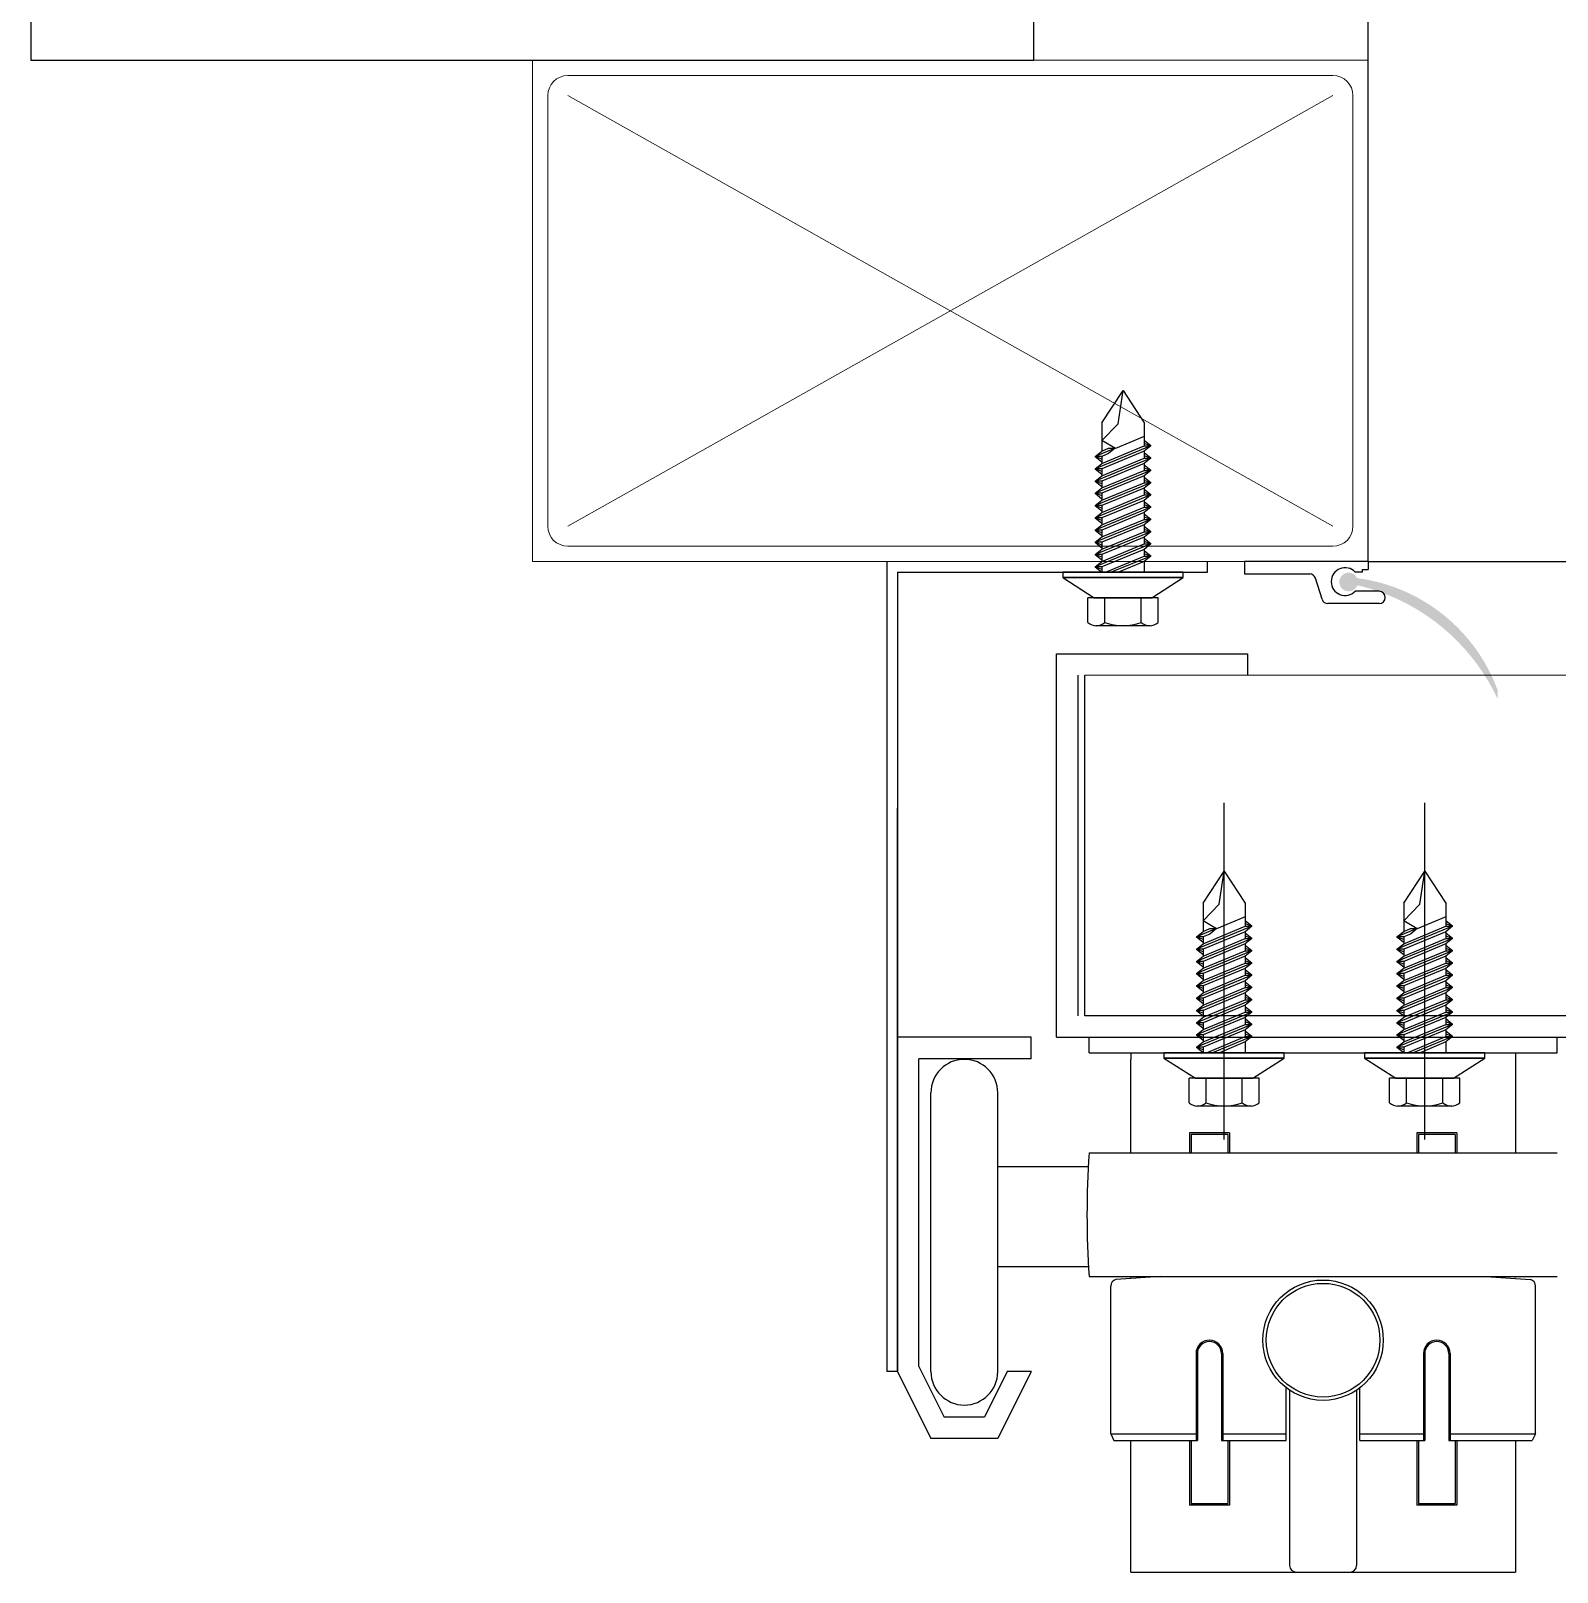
# Model space of a CAD drawing. Header units: millimetres. Extents: x 1448 to 104164, y -19509 to -89.
# Drawn here: x 50824.3 to 51052.6, y -16263.4 to -16032.8 of the extents above; entities that cross this region are included whole.
import ezdxf

# ---------------------------------------------------------------- set-up
doc = ezdxf.new("R2010")
doc.units = ezdxf.units.MM
doc.header["$LTSCALE"] = 60
doc.header["$MEASUREMENT"] = 0
doc.linetypes.add('HID', pattern=[2.5, 1.5, -1])
doc.layers.get('0').update_dxf_attribs({"linetype": 'CONTINUOUS'})
for name, color, linetype in [('07', 7, 'CONTINUOUS'), ('BOLT', 8, 'CONTINUOUS'), ('cen', 14, 'CONTINUOUS'), ('DIM', 7, 'CONTINUOUS'), ('DOR', 4, 'CONTINUOUS'), ('FIN(패널-T75 글라스울)', 6, 'CONTINUOUS'), ('h COLUMN', 3, 'CONTINUOUS'), ('ITXT', 7, 'CONTINUOUS')]:
    doc.layers.add(name, color=color, linetype=linetype)

msp = doc.modelspace()

# ---------------------------------------------------------------- hatches: boundary and pattern name
h = msp.add_hatch(color=256)
h.paths.add_polyline_path([(51024.32, -16114.96, 0.016306), (51022.64, -16114.69, 1.195216), (51020.39, -16116.25, 0.543341), (51022.68, -16115.77, -0.013697), (51024.32, -16116.19)])
h.paths.add_polyline_path([(51024.32, -16114.96), (51024.32, -16116.19, -0.012355), (51025.77, -16116.66), (51025.93, -16116.66, -0.213645), (51026.62, -16116.96, -0.195215), (51043.66, -16132.75), (51043.66, -16131.44, 0.261268)])

# ---------------------------------------------------------------- linework, layer by layer
at = {"color": 1, "lineweight": 0, "ltscale": 0.5}
for p, q in [((50899.32, -16112.22, -18.97), (50899.32, -16037.22, -18.97)), ((50899.32, -16037.22, -18.97), (51024.32, -16037.22, -18.97)), ((51024.32, -16037.22, -18.97), (51024.32, -16112.22, -18.97)), ((50904.62, -16039.52, -18.97), (51019.02, -16039.52, -18.97)), ((50901.62, -16106.92, -18.97), (50901.62, -16042.52, -18.97)), ((51022.02, -16042.52, -18.97), (51022.02, -16106.92, -18.97)), ((51019.02, -16109.92, -18.97), (50904.62, -16109.92, -18.97)), ((51024.32, -16112.22, -18.97), (50899.32, -16112.22, -18.97))]:
    msp.add_line(p, q, dxfattribs=at)
at = {"color": 4}
for p, q in [((50952.31, -16112.22, -18.97), (50952.31, -16233.37, -18.97)), ((50953.91, -16113.82, -18.97), (50953.91, -16233.37, -18.97)), ((50953.91, -16113.82, -18.97), (51000.27, -16113.82, -18.97)), ((51000.27, -16113.82, -18.97), (51000.27, -16112.22, -18.97)), ((51006.26, -16126.02, -18.97), (51006.26, -16129.22, -18.97)), ((50953.91, -16233.37, -18.97), (50952.31, -16233.37, -18.97))]:
    msp.add_line(p, q, dxfattribs=at)
for p, q in [((51005.82, -16112.22, -18.97), (51005.82, -16114.07, -18.97)), ((51022.1, -16112.22, -18.97), (51005.82, -16112.22, -18.97)), ((51005.82, -16114.07, -18.97), (51015.6, -16114.07, -18.97)), ((51024.32, -16112.22, -18.97), (51006.38, -16112.22, -18.97)), ((51008.6, -16114.07, -18.97), (51014.14, -16114.07, -18.97)), ((51024.32, -16112.22, -18.97), (51022.1, -16112.22, -18.97)), ((51023.39, -16113.79, -18.97), (51022.36, -16113.79, -18.97)), ((51024.32, -16112.22, -18.97), (51023.39, -16112.22, -18.97)), ((51024.32, -16112.22, -18.97), (51023.39, -16112.22, -18.97)), ((51023.39, -16113.42, -18.97), (51023.39, -16113.79, -18.97)), ((51017.41, -16117.86, -18.97), (51016.43, -16114.72, -18.97)), ((51025.93, -16118.51, -18.97), (51018.29, -16118.51, -18.97)), ((51025.93, -16116.66, -18.97), (51022.36, -16116.66, -18.97)), ((50988.81, -16200.67, -18.97), (50988.81, -16186.67, -18.97)), ((50988.81, -16263.37, -18.97), (50988.81, -16243.67, -18.97))]:
    msp.add_line(p, q)
at = {"color": 1, "lineweight": 0, "ltscale": 0.5}
for centre, start, end in [((50904.62, -16042.52, -18.97), 90, 180), ((51019.02, -16042.52, -18.97), 0, 90), ((50904.62, -16106.92, -18.97), 180, 270), ((51019.02, -16106.92, -18.97), 270, 0)]:
    msp.add_arc(centre, 3, start, end, dxfattribs=at)
for centre, radius, start, end in [((51015.54, -16114.99, -18.97), 0.925, 17.354, 90), ((51020.85, -16115.22, -18.97), 2.08, 43.5422, 316.4578), ((51018.29, -16117.58, -18.97), 0.925, 197.354, 270), ((51025.93, -16117.58, -18.97), 0.925, 270, 90)]:
    msp.add_arc(centre, radius, start, end)
at = {"layer": '07'}
for p in [(51023.39, -16113.42, -18.97), (51024.32, -16112.22, -18.97)]:
    msp.add_line(p, (51024.32, -16113.42, -18.97), dxfattribs=at)
at = {"layer": 'BOLT'}
for p, q in [((50984.49, -16091.45, -18.97), (50987.64, -16086.65, -18.97)), ((50986.9, -16091.62, -18.97), (50987.64, -16086.65, -18.97)), ((50987.64, -16086.65, -18.97), (50990.79, -16091.45, -18.97)), ((50984.49, -16091.45, -18.97), (50984.49, -16095.7, -18.97)), ((50984.49, -16094.12, -18.97), (50986.9, -16091.62, -18.97)), ((50990.79, -16091.45, -18.97), (50990.79, -16094.92, -18.97)), ((50983.49, -16096.5, -18.97), (50984.49, -16095.7, -18.97)), ((50986.5, -16095.29, -18.97), (50984.49, -16094.12, -18.97)), ((50984.49, -16097.53, -18.97), (50990.79, -16094.92, -18.97)), ((50984.49, -16095.7, -18.97), (50985.49, -16095.27, -18.97)), ((50985.49, -16095.27, -18.97), (50986.49, -16095.27, -18.97)), ((50986.49, -16095.27, -18.97), (50985.49, -16096.07, -18.97)), ((50990.79, -16093.49, -18.97), (50986.5, -16095.29, -18.97)), ((50991.79, -16094.92, -18.97), (50990.79, -16094.12, -18.97)), ((50991.79, -16094.92, -18.97), (50990.79, -16094.12, -18.97)), ((50990.79, -16094.52, -18.97), (50991.79, -16094.92, -18.97)), ((50990.79, -16094.52, -18.97), (50991.79, -16094.92, -18.97)), ((50990.79, -16094.92, -18.97), (50991.79, -16094.92, -18.97)), ((50991.79, -16094.92, -18.97), (50990.79, -16095.72, -18.97)), ((50984.49, -16096.91, -18.97), (50983.49, -16096.5, -18.97)), ((50983.49, -16096.5, -18.97), (50984.49, -16097.31, -18.97)), ((50984.49, -16096.5, -18.97), (50983.49, -16096.5, -18.97)), ((50983.49, -16098.34, -18.97), (50984.49, -16097.53, -18.97)), ((50990.79, -16095.72, -18.97), (50984.49, -16098.34, -18.97)), ((50985.49, -16096.07, -18.97), (50984.49, -16096.5, -18.97)), ((50984.49, -16096.5, -18.97), (50984.49, -16097.53, -18.97)), ((50984.49, -16099.37, -18.97), (50990.79, -16096.75, -18.97)), ((50990.79, -16097.56, -18.97), (50984.49, -16100.17, -18.97)), ((50990.79, -16095.72, -18.97), (50990.79, -16096.75, -18.97)), ((50991.79, -16096.75, -18.97), (50990.79, -16095.95, -18.97)), ((50991.79, -16096.75, -18.97), (50990.79, -16095.95, -18.97)), ((50990.79, -16096.35, -18.97), (50991.79, -16096.75, -18.97)), ((50990.79, -16096.35, -18.97), (50991.79, -16096.75, -18.97)), ((50990.79, -16096.75, -18.97), (50991.79, -16096.75, -18.97)), ((50991.79, -16096.75, -18.97), (50990.79, -16097.56, -18.97)), ((50990.79, -16097.56, -18.97), (50990.79, -16098.59, -18.97)), ((50991.79, -16098.59, -18.97), (50990.79, -16097.78, -18.97)), ((50991.79, -16098.59, -18.97), (50990.79, -16097.78, -18.97)), ((50984.49, -16098.34, -18.97), (50983.49, -16098.34, -18.97)), ((50984.49, -16098.74, -18.97), (50983.49, -16098.34, -18.97)), ((50983.49, -16098.34, -18.97), (50984.49, -16099.14, -18.97)), ((50983.49, -16100.17, -18.97), (50984.49, -16099.37, -18.97)), ((50984.49, -16100.17, -18.97), (50983.49, -16100.17, -18.97)), ((50984.49, -16100.57, -18.97), (50983.49, -16100.17, -18.97)), ((50983.49, -16100.17, -18.97), (50984.49, -16100.97, -18.97)), ((50984.49, -16098.34, -18.97), (50984.49, -16099.37, -18.97)), ((50984.49, -16101.2, -18.97), (50990.79, -16098.59, -18.97)), ((50990.79, -16099.39, -18.97), (50984.49, -16102, -18.97)), ((50984.49, -16100.17, -18.97), (50984.49, -16101.2, -18.97)), ((50990.79, -16098.18, -18.97), (50991.79, -16098.59, -18.97)), ((50990.79, -16098.18, -18.97), (50991.79, -16098.59, -18.97)), ((50990.79, -16098.59, -18.97), (50991.79, -16098.59, -18.97)), ((50991.79, -16098.59, -18.97), (50990.79, -16099.39, -18.97)), ((50990.79, -16099.39, -18.97), (50990.79, -16100.42, -18.97)), ((50991.79, -16100.42, -18.97), (50990.79, -16099.62, -18.97)), ((50991.79, -16100.42, -18.97), (50990.79, -16099.62, -18.97)), ((50990.79, -16100.02, -18.97), (50991.79, -16100.42, -18.97)), ((50990.79, -16100.02, -18.97), (50991.79, -16100.42, -18.97)), ((50983.49, -16102, -18.97), (50984.49, -16101.2, -18.97)), ((50984.49, -16102.41, -18.97), (50983.49, -16102, -18.97)), ((50983.49, -16102, -18.97), (50984.49, -16102.81, -18.97)), ((50984.49, -16102, -18.97), (50983.49, -16102, -18.97)), ((50984.49, -16103.03, -18.97), (50990.79, -16100.42, -18.97)), ((50990.79, -16101.22, -18.97), (50984.49, -16103.84, -18.97)), ((50984.49, -16102, -18.97), (50984.49, -16103.03, -18.97)), ((50984.49, -16104.87, -18.97), (50990.79, -16102.25, -18.97)), ((50990.79, -16100.42, -18.97), (50991.79, -16100.42, -18.97)), ((50991.79, -16100.42, -18.97), (50990.79, -16101.22, -18.97)), ((50990.79, -16101.22, -18.97), (50990.79, -16102.25, -18.97)), ((50991.79, -16102.25, -18.97), (50990.79, -16101.45, -18.97)), ((50991.79, -16102.25, -18.97), (50990.79, -16101.45, -18.97)), ((50990.79, -16101.85, -18.97), (50991.79, -16102.25, -18.97)), ((50990.79, -16101.85, -18.97), (50991.79, -16102.25, -18.97)), ((50990.79, -16102.25, -18.97), (50991.79, -16102.25, -18.97)), ((50991.79, -16102.25, -18.97), (50990.79, -16103.06, -18.97)), ((50983.49, -16103.84, -18.97), (50984.49, -16103.03, -18.97)), ((50984.49, -16103.84, -18.97), (50983.49, -16103.84, -18.97)), ((50984.49, -16104.24, -18.97), (50983.49, -16103.84, -18.97)), ((50983.49, -16103.84, -18.97), (50984.49, -16104.64, -18.97)), ((50983.49, -16105.67, -18.97), (50984.49, -16104.87, -18.97)), ((50990.79, -16103.06, -18.97), (50984.49, -16105.67, -18.97)), ((50984.49, -16103.84, -18.97), (50984.49, -16104.87, -18.97)), ((50984.49, -16106.7, -18.97), (50990.79, -16104.09, -18.97)), ((50990.79, -16104.89, -18.97), (50984.49, -16107.5, -18.97)), ((50990.79, -16103.06, -18.97), (50990.79, -16104.09, -18.97)), ((50991.79, -16104.09, -18.97), (50990.79, -16103.28, -18.97)), ((50991.79, -16104.09, -18.97), (50990.79, -16103.28, -18.97)), ((50990.79, -16103.68, -18.97), (50991.79, -16104.09, -18.97)), ((50990.79, -16103.68, -18.97), (50991.79, -16104.09, -18.97)), ((50990.79, -16104.09, -18.97), (50991.79, -16104.09, -18.97)), ((50991.79, -16104.09, -18.97), (50990.79, -16104.89, -18.97)), ((50990.79, -16104.89, -18.97), (50990.79, -16105.92, -18.97)), ((50984.49, -16105.67, -18.97), (50983.49, -16105.67, -18.97)), ((50984.49, -16106.07, -18.97), (50983.49, -16105.67, -18.97)), ((50983.49, -16105.67, -18.97), (50984.49, -16106.47, -18.97)), ((50983.49, -16107.5, -18.97), (50984.49, -16106.7, -18.97)), ((50984.49, -16105.67, -18.97), (50984.49, -16106.7, -18.97)), ((50984.49, -16108.53, -18.97), (50990.79, -16105.92, -18.97)), ((50990.79, -16106.72, -18.97), (50984.49, -16109.34, -18.97)), ((50991.79, -16105.92, -18.97), (50990.79, -16105.11, -18.97)), ((50991.79, -16105.92, -18.97), (50990.79, -16105.11, -18.97)), ((50990.79, -16105.52, -18.97), (50991.79, -16105.92, -18.97)), ((50990.79, -16105.52, -18.97), (50991.79, -16105.92, -18.97)), ((50990.79, -16105.92, -18.97), (50991.79, -16105.92, -18.97)), ((50991.79, -16105.92, -18.97), (50990.79, -16106.72, -18.97)), ((50990.79, -16106.72, -18.97), (50990.79, -16107.75, -18.97)), ((50991.79, -16107.75, -18.97), (50990.79, -16106.95, -18.97)), ((50991.79, -16107.75, -18.97), (50990.79, -16106.95, -18.97)), ((50984.49, -16107.5, -18.97), (50983.49, -16107.5, -18.97)), ((50984.49, -16107.9, -18.97), (50983.49, -16107.5, -18.97)), ((50983.49, -16107.5, -18.97), (50984.49, -16108.31, -18.97)), ((50983.49, -16109.34, -18.97), (50984.49, -16108.53, -18.97)), ((50984.49, -16109.34, -18.97), (50983.49, -16109.34, -18.97)), ((50984.49, -16109.74, -18.97), (50983.49, -16109.34, -18.97)), ((50983.49, -16109.34, -18.97), (50984.49, -16110.14, -18.97)), ((50984.49, -16107.5, -18.97), (50984.49, -16108.53, -18.97)), ((50984.49, -16110.36, -18.97), (50990.79, -16107.75, -18.97)), ((50990.79, -16108.56, -18.97), (50984.49, -16111.17, -18.97)), ((50984.49, -16109.34, -18.97), (50984.49, -16110.36, -18.97)), ((50990.79, -16107.35, -18.97), (50991.79, -16107.75, -18.97)), ((50990.79, -16107.35, -18.97), (50991.79, -16107.75, -18.97)), ((50990.79, -16107.75, -18.97), (50991.79, -16107.75, -18.97)), ((50991.79, -16107.75, -18.97), (50990.79, -16108.56, -18.97)), ((50990.79, -16108.56, -18.97), (50990.79, -16109.58, -18.97)), ((50991.79, -16109.58, -18.97), (50990.79, -16108.78, -18.97)), ((50991.79, -16109.58, -18.97), (50990.79, -16108.78, -18.97)), ((50990.79, -16109.18, -18.97), (50991.79, -16109.58, -18.97)), ((50990.79, -16109.18, -18.97), (50991.79, -16109.58, -18.97)), ((50983.49, -16111.17, -18.97), (50984.49, -16110.36, -18.97)), ((50984.49, -16111.17, -18.97), (50983.49, -16111.17, -18.97)), ((50984.49, -16111.57, -18.97), (50983.49, -16111.17, -18.97)), ((50983.49, -16111.17, -18.97), (50984.49, -16111.97, -18.97)), ((50984.49, -16112.2, -18.97), (50990.79, -16109.58, -18.97)), ((50990.79, -16110.39, -18.97), (50984.49, -16113, -18.97)), ((50984.49, -16111.17, -18.97), (50984.49, -16112.2, -18.97)), ((50985, -16113.82, -18.97), (50990.79, -16111.42, -18.97)), ((50990.79, -16109.58, -18.97), (50991.79, -16109.58, -18.97)), ((50991.79, -16109.58, -18.97), (50990.79, -16110.39, -18.97)), ((50990.79, -16110.39, -18.97), (50990.79, -16111.42, -18.97)), ((50991.79, -16111.42, -18.97), (50990.79, -16110.61, -18.97)), ((50990.79, -16111.02, -18.97), (50991.79, -16111.42, -18.97)), ((50990.79, -16111.42, -18.97), (50991.79, -16111.42, -18.97)), ((50991.79, -16111.42, -18.97), (50990.79, -16112.22, -18.97)), ((50996.64, -16113.82, -18.97), (50978.64, -16113.82, -18.97)), ((50978.64, -16113.82, -18.97), (50978.64, -16114.62, -18.97)), ((50983.49, -16113, -18.97), (50984.49, -16112.2, -18.97)), ((50984.49, -16113, -18.97), (50983.49, -16113, -18.97)), ((50984.49, -16113.4, -18.97), (50983.49, -16113, -18.97)), ((50983.49, -16113, -18.97), (50984.49, -16113.81, -18.97)), ((50984.49, -16113, -18.97), (50984.49, -16113.82, -18.97)), ((50990.79, -16112.22, -18.97), (50986.94, -16113.82, -18.97)), ((50990.79, -16112.22, -18.97), (50990.79, -16113.82, -18.97)), ((50996.64, -16114.62, -18.97), (50996.64, -16113.82, -18.97)), ((50978.64, -16114.62, -18.97), (50996.64, -16114.62, -18.97)), ((50996.64, -16114.62, -18.97), (50978.64, -16114.62, -18.97)), ((50978.64, -16114.62, -18.97), (50983.34, -16117.62, -18.97)), ((50991.94, -16117.62, -18.97), (50996.64, -16114.62, -18.97)), ((50992.89, -16117.62, -18.97), (50982.39, -16117.62, -18.97)), ((50982.39, -16121.32, -18.97), (50982.39, -16117.62, -18.97)), ((50983.34, -16117.62, -18.97), (50991.94, -16117.62, -18.97)), ((50984.92, -16121.32, -18.97), (50984.92, -16117.62, -18.97)), ((50990.35, -16121.32, -18.97), (50990.35, -16117.62, -18.97)), ((50992.89, -16121.32, -18.97), (50992.89, -16117.62, -18.97)), ((50991.71, -16121.82, -18.97), (50983.57, -16121.82, -18.97)), ((50999.61, -16163.3, -18.97), (50999.61, -16167.55, -18.97)), ((51005.91, -16163.3, -18.97), (51005.91, -16166.77, -18.97)), ((51029.61, -16163.3, -18.97), (51029.61, -16167.55, -18.97)), ((51035.91, -16163.3, -18.97), (51035.91, -16166.77, -18.97)), ((50999.61, -16168.36, -18.97), (50999.61, -16169.38, -18.97)), ((51005.91, -16167.58, -18.97), (51005.91, -16168.6, -18.97)), ((51005.91, -16169.41, -18.97), (51005.91, -16170.44, -18.97)), ((51029.61, -16168.36, -18.97), (51029.61, -16169.38, -18.97)), ((51035.91, -16167.58, -18.97), (51035.91, -16168.6, -18.97)), ((51035.91, -16169.41, -18.97), (51035.91, -16170.44, -18.97)), ((50999.61, -16170.19, -18.97), (50999.61, -16171.22, -18.97)), ((51005.91, -16171.24, -18.97), (51005.91, -16172.27, -18.97)), ((51029.61, -16170.19, -18.97), (51029.61, -16171.22, -18.97)), ((51035.91, -16171.24, -18.97), (51035.91, -16172.27, -18.97)), ((50999.61, -16172.02, -18.97), (50999.61, -16173.05, -18.97)), ((50999.61, -16173.85, -18.97), (50999.61, -16174.88, -18.97)), ((51005.91, -16173.07, -18.97), (51005.91, -16174.1, -18.97)), ((51029.61, -16172.02, -18.97), (51029.61, -16173.05, -18.97)), ((51029.61, -16173.85, -18.97), (51029.61, -16174.88, -18.97)), ((51035.91, -16173.07, -18.97), (51035.91, -16174.1, -18.97)), ((50999.61, -16175.69, -18.97), (50999.61, -16176.72, -18.97)), ((51005.91, -16174.91, -18.97), (51005.91, -16175.94, -18.97)), ((51029.61, -16175.69, -18.97), (51029.61, -16176.72, -18.97)), ((51035.91, -16174.91, -18.97), (51035.91, -16175.94, -18.97)), ((50999.61, -16177.52, -18.97), (50999.61, -16178.55, -18.97)), ((51005.91, -16176.74, -18.97), (51005.91, -16177.77, -18.97)), ((51005.91, -16178.57, -18.97), (51005.91, -16179.6, -18.97)), ((51029.61, -16177.52, -18.97), (51029.61, -16178.55, -18.97)), ((51035.91, -16176.74, -18.97), (51035.91, -16177.77, -18.97)), ((51035.91, -16178.57, -18.97), (51035.91, -16179.6, -18.97)), ((50999.61, -16179.35, -18.97), (50999.61, -16180.38, -18.97)), ((51005.91, -16180.41, -18.97), (51005.91, -16181.44, -18.97)), ((51029.61, -16179.35, -18.97), (51029.61, -16180.38, -18.97)), ((51035.91, -16180.41, -18.97), (51035.91, -16181.44, -18.97)), ((50999.61, -16181.19, -18.97), (50999.61, -16182.22, -18.97)), ((50999.61, -16183.02, -18.97), (50999.61, -16184.05, -18.97)), ((51005.91, -16182.24, -18.97), (51005.91, -16183.27, -18.97)), ((51029.61, -16181.19, -18.97), (51029.61, -16182.22, -18.97)), ((51029.61, -16183.02, -18.97), (51029.61, -16184.05, -18.97)), ((51035.91, -16182.24, -18.97), (51035.91, -16183.27, -18.97)), ((50999.61, -16184.85, -18.97), (50999.61, -16185.67, -18.97)), ((51005.91, -16184.07, -18.97), (51005.91, -16185.67, -18.97)), ((51029.61, -16184.85, -18.97), (51029.61, -16185.67, -18.97)), ((51035.91, -16184.07, -18.97), (51035.91, -16185.67, -18.97)), ((51011.76, -16185.67, -18.97), (50993.76, -16185.67, -18.97)), ((50993.76, -16185.67, -18.97), (50993.76, -16186.47, -18.97)), ((50993.76, -16186.47, -18.97), (51011.76, -16186.47, -18.97)), ((51011.76, -16186.47, -18.97), (50993.76, -16186.47, -18.97)), ((50993.76, -16186.47, -18.97), (50998.46, -16189.47, -18.97)), ((51007.06, -16189.47, -18.97), (51011.76, -16186.47, -18.97)), ((51011.76, -16186.47, -18.97), (51011.76, -16185.67, -18.97)), ((50997.51, -16193.17, -18.97), (50997.51, -16189.47, -18.97)), ((51008.01, -16189.47, -18.97), (50997.51, -16189.47, -18.97)), ((50998.46, -16189.47, -18.97), (51007.06, -16189.47, -18.97)), ((51000.05, -16193.17, -18.97), (51000.05, -16189.47, -18.97)), ((51005.48, -16193.17, -18.97), (51005.48, -16189.47, -18.97)), ((51008.01, -16193.17, -18.97), (51008.01, -16189.47, -18.97)), ((51027.51, -16193.17, -18.97), (51027.51, -16189.47, -18.97)), ((51038.01, -16189.47, -18.97), (51027.51, -16189.47, -18.97)), ((51030.05, -16193.17, -18.97), (51030.05, -16189.47, -18.97)), ((51035.48, -16193.17, -18.97), (51035.48, -16189.47, -18.97)), ((51038.01, -16193.17, -18.97), (51038.01, -16189.47, -18.97)), ((51006.83, -16193.67, -18.97), (50998.69, -16193.67, -18.97)), ((51036.83, -16193.67, -18.97), (51028.69, -16193.67, -18.97))]:
    msp.add_line(p, q, dxfattribs=at)
at = {"layer": 'BOLT', "color": 10}
for p, q in [((50991.79, -16094.92, -18.97), (50983.49, -16098.34, -18.97)), ((50991.79, -16094.92, -18.97), (50983.49, -16098.34, -18.97)), ((50986.49, -16095.27, -18.97), (50983.49, -16096.5, -18.97)), ((50986.49, -16095.27, -18.97), (50983.49, -16096.5, -18.97)), ((50991.79, -16096.75, -18.97), (50983.49, -16100.17, -18.97)), ((50991.79, -16096.75, -18.97), (50983.49, -16100.17, -18.97)), ((50991.79, -16098.59, -18.97), (50983.49, -16102, -18.97)), ((50991.79, -16098.59, -18.97), (50983.49, -16102, -18.97)), ((50991.79, -16100.42, -18.97), (50983.49, -16103.84, -18.97)), ((50991.79, -16100.42, -18.97), (50983.49, -16103.84, -18.97)), ((50991.79, -16102.25, -18.97), (50983.49, -16105.67, -18.97)), ((50991.79, -16102.25, -18.97), (50983.49, -16105.67, -18.97)), ((50991.79, -16104.09, -18.97), (50983.49, -16107.5, -18.97)), ((50991.79, -16104.09, -18.97), (50983.49, -16107.5, -18.97)), ((50991.79, -16105.92, -18.97), (50983.49, -16109.34, -18.97)), ((50991.79, -16105.92, -18.97), (50983.49, -16109.34, -18.97)), ((50991.79, -16107.75, -18.97), (50983.49, -16111.17, -18.97)), ((50991.79, -16107.75, -18.97), (50983.49, -16111.17, -18.97)), ((50991.79, -16109.58, -18.97), (50983.49, -16113, -18.97)), ((50991.79, -16109.58, -18.97), (50983.49, -16113, -18.97)), ((50991.79, -16111.42, -18.97), (50985.88, -16113.82, -18.97)), ((51006.91, -16166.77, -18.97), (50998.61, -16170.19, -18.97)), ((51006.91, -16166.77, -18.97), (50998.61, -16170.19, -18.97)), ((51001.62, -16167.12, -18.97), (50998.61, -16168.36, -18.97)), ((51001.62, -16167.12, -18.97), (50998.61, -16168.36, -18.97)), ((51036.91, -16166.77, -18.97), (51028.61, -16170.19, -18.97)), ((51036.91, -16166.77, -18.97), (51028.61, -16170.19, -18.97)), ((51031.62, -16167.12, -18.97), (51028.61, -16168.36, -18.97)), ((51031.62, -16167.12, -18.97), (51028.61, -16168.36, -18.97)), ((51006.91, -16168.6, -18.97), (50998.61, -16172.02, -18.97)), ((51006.91, -16168.6, -18.97), (50998.61, -16172.02, -18.97)), ((51036.91, -16168.6, -18.97), (51028.61, -16172.02, -18.97)), ((51036.91, -16168.6, -18.97), (51028.61, -16172.02, -18.97)), ((51006.91, -16170.44, -18.97), (50998.61, -16173.85, -18.97)), ((51006.91, -16170.44, -18.97), (50998.61, -16173.85, -18.97)), ((51036.91, -16170.44, -18.97), (51028.61, -16173.85, -18.97)), ((51036.91, -16170.44, -18.97), (51028.61, -16173.85, -18.97)), ((51006.91, -16172.27, -18.97), (50998.61, -16175.69, -18.97)), ((51006.91, -16172.27, -18.97), (50998.61, -16175.69, -18.97)), ((51036.91, -16172.27, -18.97), (51028.61, -16175.69, -18.97)), ((51036.91, -16172.27, -18.97), (51028.61, -16175.69, -18.97)), ((51006.91, -16174.1, -18.97), (50998.61, -16177.52, -18.97)), ((51006.91, -16174.1, -18.97), (50998.61, -16177.52, -18.97)), ((51006.91, -16175.94, -18.97), (50998.61, -16179.35, -18.97)), ((51006.91, -16175.94, -18.97), (50998.61, -16179.35, -18.97)), ((51036.91, -16174.1, -18.97), (51028.61, -16177.52, -18.97)), ((51036.91, -16174.1, -18.97), (51028.61, -16177.52, -18.97)), ((51036.91, -16175.94, -18.97), (51028.61, -16179.35, -18.97)), ((51036.91, -16175.94, -18.97), (51028.61, -16179.35, -18.97)), ((51006.91, -16177.77, -18.97), (50998.61, -16181.19, -18.97)), ((51006.91, -16177.77, -18.97), (50998.61, -16181.19, -18.97)), ((51036.91, -16177.77, -18.97), (51028.61, -16181.19, -18.97)), ((51036.91, -16177.77, -18.97), (51028.61, -16181.19, -18.97)), ((51006.91, -16179.6, -18.97), (50998.61, -16183.02, -18.97)), ((51006.91, -16179.6, -18.97), (50998.61, -16183.02, -18.97)), ((51036.91, -16179.6, -18.97), (51028.61, -16183.02, -18.97)), ((51036.91, -16179.6, -18.97), (51028.61, -16183.02, -18.97)), ((51006.91, -16181.44, -18.97), (50998.61, -16184.85, -18.97)), ((51006.91, -16181.44, -18.97), (50998.61, -16184.85, -18.97)), ((51006.91, -16183.27, -18.97), (51001.01, -16185.67, -18.97)), ((51036.91, -16181.44, -18.97), (51028.61, -16184.85, -18.97)), ((51036.91, -16181.44, -18.97), (51028.61, -16184.85, -18.97)), ((51036.91, -16183.27, -18.97), (51031.01, -16185.67, -18.97))]:
    msp.add_line(p, q, dxfattribs=at)
at = {"layer": 'BOLT', "elevation": -18.97}
for points in [[(50999.61, -16163.3), (51002.76, -16158.5), (51005.91, -16163.3)], [(51005.91, -16165.34), (51001.62, -16167.14), (50999.61, -16165.97), (51002.03, -16163.47), (51002.76, -16158.5)], [(51029.61, -16163.3), (51032.76, -16158.5), (51035.91, -16163.3)], [(51035.91, -16165.34), (51031.62, -16167.14), (51029.61, -16165.97), (51032.03, -16163.47), (51032.76, -16158.5)], [(51005.91, -16166.37), (51006.91, -16166.77), (51005.91, -16165.97)], [(51035.91, -16166.37), (51036.91, -16166.77), (51035.91, -16165.97)], [(50999.61, -16168.76), (50998.61, -16168.36), (50999.61, -16169.16)], [(51005.91, -16168.2), (51006.91, -16168.6), (51005.91, -16167.8)], [(51029.61, -16168.76), (51028.61, -16168.36), (51029.61, -16169.16)], [(51035.91, -16168.2), (51036.91, -16168.6), (51035.91, -16167.8)], [(50999.61, -16170.59), (50998.61, -16170.19), (50999.61, -16170.99)], [(51005.91, -16170.04), (51006.91, -16170.44), (51005.91, -16169.63)], [(51005.91, -16171.87), (51006.91, -16172.27), (51005.91, -16171.47)], [(51029.61, -16170.59), (51028.61, -16170.19), (51029.61, -16170.99)], [(51035.91, -16170.04), (51036.91, -16170.44), (51035.91, -16169.63)], [(51035.91, -16171.87), (51036.91, -16172.27), (51035.91, -16171.47)], [(50999.61, -16172.42), (50998.61, -16172.02), (50999.61, -16172.83)], [(50999.61, -16174.26), (50998.61, -16173.85), (50999.61, -16174.66)], [(51005.91, -16173.7), (51006.91, -16174.1), (51005.91, -16173.3)], [(51029.61, -16172.42), (51028.61, -16172.02), (51029.61, -16172.83)], [(51029.61, -16174.26), (51028.61, -16173.85), (51029.61, -16174.66)], [(51035.91, -16173.7), (51036.91, -16174.1), (51035.91, -16173.3)], [(50999.61, -16176.09), (50998.61, -16175.69), (50999.61, -16176.49)], [(51005.91, -16175.53), (51006.91, -16175.94), (51005.91, -16175.13)], [(51029.61, -16176.09), (51028.61, -16175.69), (51029.61, -16176.49)], [(51035.91, -16175.53), (51036.91, -16175.94), (51035.91, -16175.13)], [(50999.61, -16177.92), (50998.61, -16177.52), (50999.61, -16178.32)], [(51005.91, -16177.37), (51006.91, -16177.77), (51005.91, -16176.97)], [(51029.61, -16177.92), (51028.61, -16177.52), (51029.61, -16178.32)], [(51035.91, -16177.37), (51036.91, -16177.77), (51035.91, -16176.97)], [(50999.61, -16179.76), (50998.61, -16179.35), (50999.61, -16180.16)], [(51005.91, -16179.2), (51006.91, -16179.6), (51005.91, -16178.8)], [(51005.91, -16181.03), (51006.91, -16181.44), (51005.91, -16180.63)], [(51029.61, -16179.76), (51028.61, -16179.35), (51029.61, -16180.16)], [(51035.91, -16179.2), (51036.91, -16179.6), (51035.91, -16178.8)], [(51035.91, -16181.03), (51036.91, -16181.44), (51035.91, -16180.63)], [(50999.61, -16181.59), (50998.61, -16181.19), (50999.61, -16181.99)], [(50999.61, -16183.42), (50998.61, -16183.02), (50999.61, -16183.82)], [(51000.13, -16185.67), (51005.91, -16183.27), (51006.91, -16183.27), (51005.91, -16184.07), (51002.07, -16185.67)], [(51005.91, -16182.87), (51006.91, -16183.27), (51005.91, -16182.46)], [(51029.61, -16181.59), (51028.61, -16181.19), (51029.61, -16181.99)], [(51029.61, -16183.42), (51028.61, -16183.02), (51029.61, -16183.82)], [(51030.13, -16185.67), (51035.91, -16183.27), (51036.91, -16183.27), (51035.91, -16184.07), (51032.07, -16185.67)], [(51035.91, -16182.87), (51036.91, -16183.27), (51035.91, -16182.46)], [(50999.61, -16185.25), (50998.61, -16184.85), (50999.61, -16185.66)], [(51029.61, -16185.25), (51028.61, -16184.85), (51029.61, -16185.66)]]:
    msp.add_lwpolyline(points, dxfattribs=at)
for points in [[(50998.61, -16170.19), (50999.61, -16169.38), (51005.91, -16166.77), (51006.91, -16166.77), (51005.91, -16167.58), (50999.61, -16170.19)], [(50998.61, -16168.36), (50999.61, -16167.55), (51000.62, -16167.12), (51001.62, -16167.12), (51000.62, -16167.92), (50999.61, -16168.36)], [(51028.61, -16170.19), (51029.61, -16169.38), (51035.91, -16166.77), (51036.91, -16166.77), (51035.91, -16167.58), (51029.61, -16170.19)], [(51028.61, -16168.36), (51029.61, -16167.55), (51030.62, -16167.12), (51031.62, -16167.12), (51030.62, -16167.92), (51029.61, -16168.36)], [(50998.61, -16172.02), (50999.61, -16171.22), (51005.91, -16168.6), (51006.91, -16168.6), (51005.91, -16169.41), (50999.61, -16172.02)], [(51028.61, -16172.02), (51029.61, -16171.22), (51035.91, -16168.6), (51036.91, -16168.6), (51035.91, -16169.41), (51029.61, -16172.02)], [(50998.61, -16173.85), (50999.61, -16173.05), (51005.91, -16170.44), (51006.91, -16170.44), (51005.91, -16171.24), (50999.61, -16173.85)], [(51028.61, -16173.85), (51029.61, -16173.05), (51035.91, -16170.44), (51036.91, -16170.44), (51035.91, -16171.24), (51029.61, -16173.85)], [(50998.61, -16175.69), (50999.61, -16174.88), (51005.91, -16172.27), (51006.91, -16172.27), (51005.91, -16173.07), (50999.61, -16175.69)], [(51028.61, -16175.69), (51029.61, -16174.88), (51035.91, -16172.27), (51036.91, -16172.27), (51035.91, -16173.07), (51029.61, -16175.69)], [(50998.61, -16177.52), (50999.61, -16176.72), (51005.91, -16174.1), (51006.91, -16174.1), (51005.91, -16174.91), (50999.61, -16177.52)], [(50998.61, -16179.35), (50999.61, -16178.55), (51005.91, -16175.94), (51006.91, -16175.94), (51005.91, -16176.74), (50999.61, -16179.35)], [(51028.61, -16177.52), (51029.61, -16176.72), (51035.91, -16174.1), (51036.91, -16174.1), (51035.91, -16174.91), (51029.61, -16177.52)], [(51028.61, -16179.35), (51029.61, -16178.55), (51035.91, -16175.94), (51036.91, -16175.94), (51035.91, -16176.74), (51029.61, -16179.35)], [(50998.61, -16181.19), (50999.61, -16180.38), (51005.91, -16177.77), (51006.91, -16177.77), (51005.91, -16178.57), (50999.61, -16181.19)], [(51028.61, -16181.19), (51029.61, -16180.38), (51035.91, -16177.77), (51036.91, -16177.77), (51035.91, -16178.57), (51029.61, -16181.19)], [(50998.61, -16183.02), (50999.61, -16182.22), (51005.91, -16179.6), (51006.91, -16179.6), (51005.91, -16180.41), (50999.61, -16183.02)], [(51028.61, -16183.02), (51029.61, -16182.22), (51035.91, -16179.6), (51036.91, -16179.6), (51035.91, -16180.41), (51029.61, -16183.02)], [(50998.61, -16184.85), (50999.61, -16184.05), (51005.91, -16181.44), (51006.91, -16181.44), (51005.91, -16182.24), (50999.61, -16184.85)], [(51028.61, -16184.85), (51029.61, -16184.05), (51035.91, -16181.44), (51036.91, -16181.44), (51035.91, -16182.24), (51029.61, -16184.85)], [(51023.76, -16186.47), (51041.76, -16186.47), (51041.76, -16185.67), (51023.76, -16185.67)], [(51028.46, -16189.47), (51037.06, -16189.47), (51041.76, -16186.47), (51023.76, -16186.47)]]:
    msp.add_lwpolyline(points, close=True, dxfattribs=at)
at = {"layer": 'BOLT'}
for centre, radius, start, end in [((50983.65, -16119.96, -18.97), 1.86, 226.9662, 313.0338), ((50987.64, -16114.2, -18.97), 7.61, 249.1195, 290.8805), ((50991.62, -16119.96, -18.97), 1.86, 226.9662, 313.0338), ((50998.78, -16191.81, -18.97), 1.86, 226.9662, 313.0338), ((51002.76, -16186.05, -18.97), 7.61, 249.1195, 290.8805), ((51006.74, -16191.81, -18.97), 1.86, 226.9662, 313.0338), ((51028.78, -16191.81, -18.97), 1.86, 226.9662, 313.0338), ((51032.76, -16186.05, -18.97), 7.61, 249.1195, 290.8805), ((51036.74, -16191.81, -18.97), 1.86, 226.9662, 313.0338)]:
    msp.add_arc(centre, radius, start, end, dxfattribs=at)
at = {"layer": 'cen'}
for p, q in [((51002.76, -16198.67, -18.97), (51002.76, -16148.32, -18.97)), ((51032.76, -16198.67, -18.97), (51032.76, -16148.32, -18.97))]:
    msp.add_line(p, q, dxfattribs=at)
at = {"layer": 'DIM', "lineweight": 0, "ltscale": 0.5}
for p, q in [((50904.62, -16106.92, -18.97), (51019.02, -16042.52, -18.97)), ((50904.62, -16042.52, -18.97), (51019.02, -16106.92, -18.97))]:
    msp.add_line(p, q, dxfattribs=at)
at = {"layer": 'DIM', "color": 4}
for p, q in [((50953.91, -16233.37, -18.97), (50953.91, -16149.1, -18.97)), ((50973.91, -16186.57, -18.97), (50973.91, -16183.37, -18.97)), ((50957.11, -16232.61, -18.97), (50957.11, -16186.57, -18.97)), ((50958.91, -16233.37, -18.97), (50958.91, -16191.67, -18.97)), ((50968.91, -16233.37, -18.97), (50968.91, -16191.67, -18.97)), ((50968.91, -16202.67, -18.97), (50982.44, -16202.67, -18.97)), ((50968.91, -16217.67, -18.97), (50982.47, -16217.67, -18.97))]:
    msp.add_line(p, q, dxfattribs=at)
at = {"layer": 'DIM', "color": 7}
for p, q in [((50982.56, -16183.37, -18.97), (51052.56, -16183.37, -18.97)), ((50982.56, -16185.67, -18.97), (50982.56, -16183.37, -18.97)), ((51052.56, -16185.67, -18.97), (51052.56, -16183.37, -18.97)), ((50982.56, -16185.67, -18.97), (51052.56, -16185.67, -18.97)), ((50988.81, -16185.67, -18.97), (50988.81, -16186.67, -18.97)), ((51046.31, -16185.67, -18.97), (51046.31, -16200.67, -18.97)), ((51046.31, -16185.67, -18.97), (51046.31, -16186.67, -18.97)), ((50982.56, -16200.67, -18.97), (51052.56, -16200.67, -18.97)), ((50982.56, -16219.17, -18.97), (51052.56, -16219.17, -18.97)), ((50993.23, -16219.17, -18.97), (50986.57, -16219.61, -18.97)), ((50988.81, -16219.29, -18.97), (50988.81, -16219.17, -18.97)), ((51041.89, -16219.17, -18.97), (51048.56, -16219.61, -18.97)), ((51046.31, -16219.29, -18.97), (51046.31, -16219.17, -18.97)), ((50985.81, -16242.67, -18.97), (50985.81, -16220.58, -18.97)), ((51049.31, -16242.67, -18.97), (51049.31, -16220.58, -18.97)), ((51012.06, -16243.67, -18.97), (51012.06, -16235.79, -18.97)), ((51023.06, -16243.67, -18.97), (51023.06, -16235.79, -18.97)), ((50985.81, -16242.67, -18.97), (50998.76, -16242.67, -18.97)), ((50985.81, -16242.67, -18.97), (50986.28, -16243.67, -18.97)), ((51002.36, -16242.67, -18.97), (51012.06, -16242.67, -18.97)), ((51023.06, -16242.67, -18.97), (51032.76, -16242.67, -18.97)), ((51036.36, -16242.67, -18.97), (51049.31, -16242.67, -18.97)), ((51049.31, -16242.67, -18.97), (51048.84, -16243.67, -18.97)), ((50986.28, -16243.67, -18.97), (50998.76, -16243.67, -18.97)), ((51002.36, -16243.67, -18.97), (51012.06, -16243.67, -18.97)), ((51023.06, -16243.67, -18.97), (51032.76, -16243.67, -18.97)), ((51036.36, -16243.67, -18.97), (51048.84, -16243.67, -18.97)), ((51046.31, -16243.67, -18.97), (51046.31, -16263.37, -18.97)), ((50988.81, -16263.37, -18.97), (51046.31, -16263.37, -18.97))]:
    msp.add_line(p, q, dxfattribs=at)
at = {"layer": 'DIM', "color": 1, "linetype": 'HID'}
for p, q in [((51003.56, -16197.67, -18.97), (50997.56, -16197.67, -18.97)), ((50997.56, -16197.67, -18.97), (50997.56, -16200.67, -18.97)), ((51003.31, -16197.92, -18.97), (50997.81, -16197.92, -18.97)), ((50997.81, -16197.92, -18.97), (50997.81, -16200.67, -18.97)), ((51003.31, -16197.92, -18.97), (51003.31, -16200.67, -18.97)), ((51003.56, -16197.67, -18.97), (51003.56, -16200.67, -18.97)), ((51037.56, -16197.67, -18.97), (51031.56, -16197.67, -18.97)), ((51031.56, -16197.67, -18.97), (51031.56, -16200.67, -18.97)), ((51037.31, -16197.92, -18.97), (51031.81, -16197.92, -18.97)), ((51031.81, -16197.92, -18.97), (51031.81, -16200.67, -18.97)), ((51037.31, -16197.92, -18.97), (51037.31, -16200.67, -18.97)), ((51037.56, -16197.67, -18.97), (51037.56, -16200.67, -18.97)), ((50997.56, -16243.67, -18.97), (50997.56, -16253.37, -18.97)), ((50997.81, -16243.67, -18.97), (50997.81, -16253.12, -18.97)), ((51003.31, -16243.67, -18.97), (51003.31, -16253.12, -18.97)), ((51003.56, -16243.67, -18.97), (51003.56, -16253.37, -18.97)), ((51031.56, -16243.67, -18.97), (51031.56, -16253.37, -18.97)), ((51031.81, -16243.67, -18.97), (51031.81, -16253.12, -18.97)), ((51037.31, -16243.67, -18.97), (51037.31, -16253.12, -18.97)), ((51037.56, -16243.67, -18.97), (51037.56, -16253.37, -18.97)), ((51003.56, -16253.37, -18.97), (50997.56, -16253.37, -18.97)), ((50997.81, -16253.12, -18.97), (51003.31, -16253.12, -18.97)), ((51037.56, -16253.37, -18.97), (51031.56, -16253.37, -18.97)), ((51031.81, -16253.12, -18.97), (51037.31, -16253.12, -18.97))]:
    msp.add_line(p, q, dxfattribs=at)
at = {"layer": 'DIM', "color": 2}
for p, q in [((50998.56, -16230.67, -18.97), (50998.56, -16243.67, -18.97)), ((50998.76, -16230.67, -18.97), (50998.76, -16243.67, -18.97)), ((51002.36, -16230.67, -18.97), (51002.36, -16243.67, -18.97)), ((51002.56, -16230.67, -18.97), (51002.56, -16243.67, -18.97)), ((51032.56, -16230.67, -18.97), (51032.56, -16243.67, -18.97)), ((51032.76, -16230.67, -18.97), (51032.76, -16243.67, -18.97)), ((51036.36, -16230.67, -18.97), (51036.36, -16243.67, -18.97)), ((51036.56, -16230.67, -18.97), (51036.56, -16243.67, -18.97))]:
    msp.add_line(p, q, dxfattribs=at)
at = {"layer": 'DIM', "color": 0}
for p, q in [((51012.56, -16236.15, -18.97), (51012.56, -16262.37, -18.97)), ((51022.56, -16236.15, -18.97), (51022.56, -16262.37, -18.97)), ((51013.56, -16263.37, -18.97), (51021.56, -16263.37, -18.97))]:
    msp.add_line(p, q, dxfattribs=at)
at = {"layer": 'DIM', "color": 7}
for radius in [9, 8.5]:
    msp.add_circle((51017.56, -16228.67, -18.97), radius, dxfattribs=at)
for centre, radius, start, end in [((51117, -16209.92, -18.97), 134.75, 176.0638, 183.9362), ((50986.81, -16220.58, -18.97), 1, 104.0969, 180), ((51048.31, -16220.58, -18.97), 1, 0, 75.9031)]:
    msp.add_arc(centre, radius, start, end, dxfattribs=at)
at = {"layer": 'DIM', "color": 2}
for centre, radius, start, end in [((51000.56, -16230.67, -18.97), 2, 90, 180), ((51000.56, -16230.67, -18.97), 1.8, 90, 180), ((51000.56, -16230.67, -18.97), 2, 0, 90), ((51000.56, -16230.67, -18.97), 1.8, 0, 90), ((51034.56, -16230.67, -18.97), 2, 90, 180), ((51034.56, -16230.67, -18.97), 1.8, 90, 180), ((51034.56, -16230.67, -18.97), 2, 0, 90), ((51034.56, -16230.67, -18.97), 1.8, 0, 90)]:
    msp.add_arc(centre, radius, start, end, dxfattribs=at)
at = {"layer": 'DIM', "color": 0}
for centre, start, end in [((51013.56, -16262.37, -18.97), 180, 270), ((51021.56, -16262.37, -18.97), 270, 0)]:
    msp.add_arc(centre, 1, start, end, dxfattribs=at)
at = {"layer": 'DOR', "lineweight": 0}
for p, q in [((60217.72, -16129.22, -18.97), (50981.91, -16129.22, -18.97)), ((50981.91, -16180.17, -18.97), (60217.72, -16180.17, -18.97))]:
    msp.add_line(p, q, dxfattribs=at)
at = {"layer": 'FIN(패널-T75 글라스울)'}
for q in [(51024.32, -15462.22, -18.97), (51099.32, -16112.22, -18.97)]:
    msp.add_line((51024.32, -16112.22, -18.97), q, dxfattribs=at)
at = {"layer": 'h COLUMN', "elevation": -18.97}
msp.add_lwpolyline([(50824.32, -15843.22), (50824.32, -15852.22), (50896.32, -15852.22), (50896.32, -16028.22), (50824.32, -16028.22), (50824.32, -16037.22), (50974.32, -16037.22), (50974.32, -16028.22), (50902.32, -16028.22), (50902.32, -15852.22), (50974.32, -15852.22), (50974.32, -15843.22)], close=True, dxfattribs=at)
at = {"layer": 'ITXT', "color": 4}
for p, q in [((50977.71, -16183.37, -18.97), (50977.71, -16126.02, -18.97)), ((50977.71, -16126.02, -18.97), (51006.26, -16126.02, -18.97)), ((50980.91, -16180.17, -18.97), (50980.91, -16129.22, -18.97)), ((50981.91, -16180.17, -18.97), (50981.91, -16129.22, -18.97)), ((51058.56, -16180.17, -18.97), (50981.91, -16180.17, -18.97)), ((50973.91, -16183.37, -18.97), (50953.91, -16183.37, -18.97)), ((50977.71, -16183.37, -18.97), (51058.56, -16183.37, -18.97)), ((50973.91, -16186.57, -18.97), (50957.11, -16186.57, -18.97)), ((50953.91, -16233.37, -18.97), (50958.91, -16243.37, -18.97)), ((50957.11, -16232.61, -18.97), (50960.89, -16240.17, -18.97)), ((50970.34, -16233.37, -18.97), (50966.94, -16240.17, -18.97)), ((50973.91, -16233.37, -18.97), (50968.91, -16243.37, -18.97)), ((50973.91, -16233.37, -18.97), (50970.34, -16233.37, -18.97)), ((50966.94, -16240.17, -18.97), (50960.89, -16240.17, -18.97)), ((50968.91, -16243.37, -18.97), (50958.91, -16243.37, -18.97))]:
    msp.add_line(p, q, dxfattribs=at)
for centre, start, end in [((50963.91, -16191.67, -18.97), 0, 180), ((50963.91, -16233.37, -18.97), 180, 0)]:
    msp.add_arc(centre, 5, start, end, dxfattribs=at)

doc.saveas('drawing.dxf')
